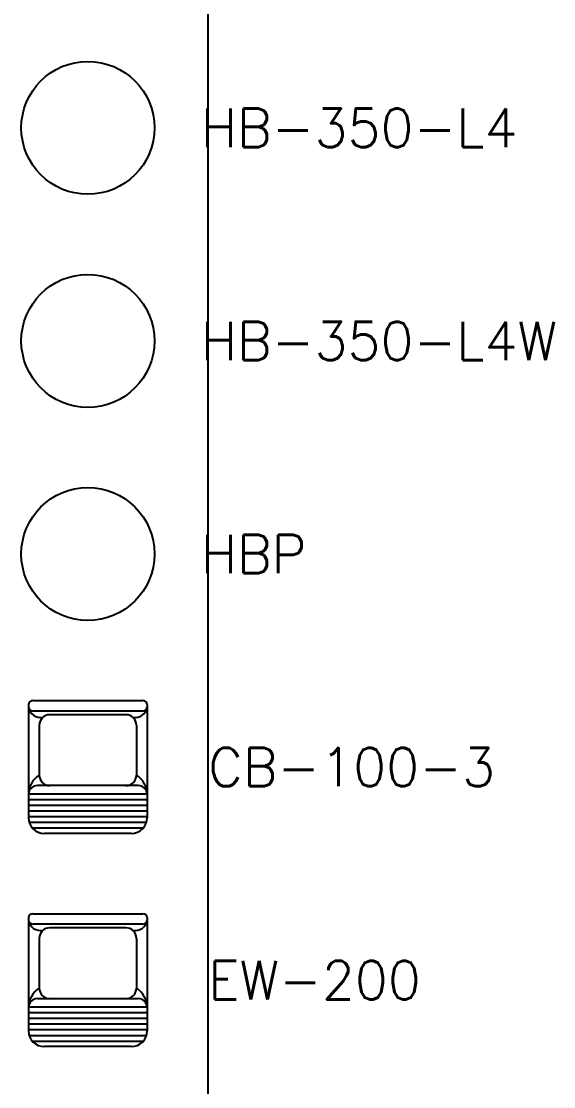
# Model space of a CAD drawing. Header units: inches. Extents: x -312 to 59, y -182 to 37.
# Drawn here: x -200.18 to -196.86, y -148.46 to -141.81 of the extents above; entities that cross this region are included whole.
import ezdxf

# ---------------------------------------------------------------- set-up
doc = ezdxf.new("R2010")
doc.units = ezdxf.units.IN
doc.header["$MEASUREMENT"] = 0
doc.styles.add('ROMANS', font='ROMANS.shx')

# ---------------------------------------------------------------- blocks, each defined once
blk = doc.blocks.new('HBP')
blk.add_circle((0, 0), 0.415)
at = {"style": 'ROMANS'}
blk.add_text('HBP', height=0.24, dxfattribs=at).set_placement((0.7043, -0.12))
blk = doc.blocks.new('HB-350-L4')
blk.add_circle((0, 0), 0.415)
at = {"style": 'ROMANS'}
blk.add_text('HB-350-L4', height=0.24, dxfattribs=at).set_placement((0.7043, -0.12))
blk = doc.blocks.new('HB-350-L4W')
blk.add_circle((0, 0), 0.415)
at = {"style": 'ROMANS'}
blk.add_text('HB-350-L4W', height=0.24, dxfattribs=at).set_placement((0.7043, -0.12))
blk = doc.blocks.new('CB-100-3')
for p, q in [((-0.3426, 0.415), (0.3426, 0.415)), ((-0.3696, 0.388), (-0.3696, 0.3764)), ((-0.3694, 0.3731), (-0.3694, -0.3167)), ((0.3426, 0.3493), (-0.3426, 0.3493)), ((0.3694, 0.3731), (0.3694, -0.3167)), ((0.3696, 0.388), (0.3696, 0.3764)), ((0.2376, 0.3267), (-0.2376, 0.3267)), ((-0.3032, 0.261), (-0.3032, -0.0499)), ((0.3032, 0.261), (0.3032, -0.0499)), ((0.3147, -0.1156), (-0.3147, -0.1156)), ((0.3694, -0.1691), (-0.3694, -0.1691)), ((0.3694, -0.2046), (-0.3694, -0.2046)), ((0.3694, -0.2401), (-0.3694, -0.2401)), ((0.3694, -0.2756), (-0.3694, -0.2756)), ((0.3694, -0.3111), (-0.3694, -0.3111)), ((0.3648, -0.3466), (-0.3648, -0.3466)), ((0.3445, -0.3821), (-0.3445, -0.3821)), ((0.2711, -0.415), (-0.2711, -0.415))]:
    blk.add_line(p, q)
for centre, radius, start, end in [((-0.3426, 0.388), 0.027, 90, 180), ((0.3426, 0.388), 0.027, 0, 90), ((-0.3426, 0.3764), 0.027, 180, 270), ((-0.2943, 0.3855), 0.0762, 189.33833, 280.31178), ((0.2943, 0.3855), 0.0762, 259.68822, 350.66167), ((0.3426, 0.3764), 0.027, 270, 0), ((-0.2376, 0.261), 0.0657, 90, 180), ((0.2376, 0.261), 0.0657, 0, 90), ((-0.2278, -0.1697), 0.1416, 122.17907, 180.24228), ((-0.2376, -0.0499), 0.0657, 180, 270), ((0.2376, -0.0499), 0.0657, 270, 0), ((0.2278, -0.1697), 0.1416, 359.75772, 57.82093), ((-0.3147, -0.1703), 0.0548, 90, 180), ((0.3147, -0.1703), 0.0548, 0, 90), ((-0.2711, -0.3167), 0.0983, 180, 270), ((0.2711, -0.3167), 0.0983, 270, 0)]:
    blk.add_arc(centre, radius, start, end)
at = {"insert": (0.75, 0), "char_height": 0.24, "width": 5.724, "attachment_point": 4, "style": 'ROMANS'}
blk.add_mtext('CB-100-3', dxfattribs=at)
blk = doc.blocks.new('EW-200')
for p, q in [((-0.3426, 0.415), (0.3426, 0.415)), ((-0.3696, 0.388), (-0.3696, 0.3764)), ((-0.3694, 0.3731), (-0.3694, -0.3167)), ((0.3426, 0.3493), (-0.3426, 0.3493)), ((0.3694, 0.3731), (0.3694, -0.3167)), ((0.3696, 0.388), (0.3696, 0.3764)), ((0.2376, 0.3267), (-0.2376, 0.3267)), ((-0.3032, 0.261), (-0.3032, -0.0499)), ((0.3032, 0.261), (0.3032, -0.0499)), ((0.3147, -0.1156), (-0.3147, -0.1156)), ((0.3694, -0.1691), (-0.3694, -0.1691)), ((0.3694, -0.2046), (-0.3694, -0.2046)), ((0.3694, -0.2401), (-0.3694, -0.2401)), ((0.3694, -0.2756), (-0.3694, -0.2756)), ((0.3694, -0.3111), (-0.3694, -0.3111)), ((0.3648, -0.3466), (-0.3648, -0.3466)), ((0.3445, -0.3821), (-0.3445, -0.3821)), ((0.2711, -0.415), (-0.2711, -0.415))]:
    blk.add_line(p, q)
for centre, radius, start, end in [((-0.3426, 0.388), 0.027, 90, 180), ((0.3426, 0.388), 0.027, 0, 90), ((-0.3426, 0.3764), 0.027, 180, 270), ((-0.2943, 0.3855), 0.0762, 189.33833, 280.31178), ((0.2943, 0.3855), 0.0762, 259.68822, 350.66167), ((0.3426, 0.3764), 0.027, 270, 0), ((-0.2376, 0.261), 0.0657, 90, 180), ((0.2376, 0.261), 0.0657, 0, 90), ((-0.2278, -0.1697), 0.1416, 122.17907, 180.24228), ((-0.2376, -0.0499), 0.0657, 180, 270), ((0.2376, -0.0499), 0.0657, 270, 0), ((0.2278, -0.1697), 0.1416, 359.75772, 57.82093), ((-0.3147, -0.1703), 0.0548, 90, 180), ((0.3147, -0.1703), 0.0548, 0, 90), ((-0.2711, -0.3167), 0.0983, 180, 270), ((0.2711, -0.3167), 0.0983, 270, 0)]:
    blk.add_arc(centre, radius, start, end)
at = {"insert": (0.75, 0), "char_height": 0.24, "width": 5.724, "attachment_point": 4, "style": 'ROMANS'}
blk.add_mtext('EW-200', dxfattribs=at)

msp = doc.modelspace()

# ---------------------------------------------------------------- linework, layer by layer
at = {"color": 1}
msp.add_line((-199.01352, -181.78912), (-199.01352, -29.38403), dxfattribs=at)

# ---------------------------------------------------------------- block references
for name, p in [('HB-350-L4', (-199.76355, -142.47323)), ('HB-350-L4W', (-199.76355, -143.80323)), ('HBP', (-199.76355, -145.13323)), ('CB-100-3', (-199.76352, -146.46324)), ('EW-200', (-199.76352, -147.79324))]:
    msp.add_blockref(name, p)

doc.saveas('drawing.dxf')
